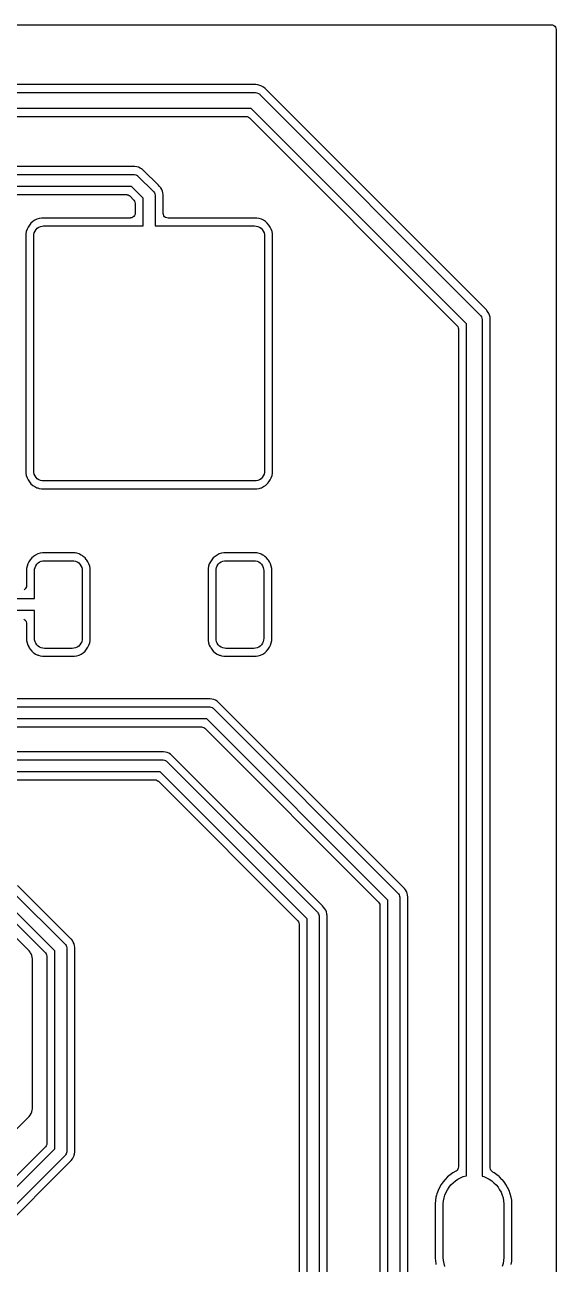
# Model space of a CAD drawing. Header units: millimetres. Extents: x 88 to 236, y -149 to -88.
# Drawn here: x 144.9 to 158.25, y -119.12 to -88.01 of the extents above; entities that cross this region are included whole.
import ezdxf

# ---------------------------------------------------------------- set-up
doc = ezdxf.new("R2010")
doc.units = ezdxf.units.MM
doc.layers.add('F.Cu', color=13, linetype='CONTINUOUS', true_color=0xc83434)

msp = doc.modelspace()

# ---------------------------------------------------------------- linework, layer by layer
at = {"layer": 'F.Cu', "linetype": 'CONTINUOUS'}
for p, q in [((87.8715, -88.01), (158.1235, -88.01)), ((158.1235, -88.01), (158.154338, -88.013896)), ((158.154338, -88.013896), (158.183237, -88.025338)), ((158.183237, -88.025338), (158.208384, -88.043608)), ((158.208384, -88.043608), (158.228197, -88.067557)), ((158.228197, -88.067557), (158.241431, -88.095682)), ((158.241431, -88.095682), (158.247255, -88.126214)), ((158.247255, -88.126214), (158.2475, -88.134)), ((158.2475, -88.134), (158.2475, -128.51)), ((150.69625, -89.5095), (134.752361, -89.5095)), ((150.696251, -89.5095), (150.69625, -89.5095)), ((150.704141, -89.510538), (150.696251, -89.5095)), ((150.748299, -89.516352), (150.704141, -89.510538)), ((150.748301, -89.516353), (150.748298, -89.516352)), ((150.748298, -89.516352), (150.748299, -89.516352)), ((150.799013, -89.529941), (150.748301, -89.516353)), ((150.799015, -89.529942), (150.799013, -89.529941)), ((150.799022, -89.529944), (150.799015, -89.529942)), ((150.847513, -89.55003), (150.799022, -89.529944)), ((150.847521, -89.550034), (150.847513, -89.55003)), ((150.862672, -89.558782), (150.847521, -89.550034)), ((150.892983, -89.576282), (150.862672, -89.558782)), ((150.934635, -89.608242), (150.892983, -89.576282)), ((134.618106, -89.71), (150.67, -89.71)), ((150.67, -89.71), (150.689603, -89.710963)), ((150.689603, -89.710963), (150.728057, -89.718612)), ((150.728057, -89.718612), (150.764279, -89.733616)), ((150.764279, -89.733616), (150.796879, -89.755398)), ((150.796879, -89.755398), (150.811421, -89.768579)), ((150.811421, -89.768579), (156.331421, -95.288579)), ((150.93464, -89.608246), (150.934635, -89.608242)), ((156.49175, -95.165356), (150.93464, -89.608246)), ((150.587158, -90.11), (134.797927, -90.11)), ((155.99, -95.512842), (150.587158, -90.11)), ((135.1295, -90.3105), (150.452745, -90.3105)), ((150.452745, -90.3105), (150.483583, -90.314396)), ((150.483583, -90.314396), (150.512482, -90.325838)), ((150.512482, -90.325838), (150.537629, -90.344108)), ((150.537629, -90.344108), (150.540426, -90.346819)), ((150.540426, -90.346819), (155.753181, -95.559574)), ((147.662973, -91.5695), (137.527027, -91.5695)), ((147.662974, -91.5695), (147.662973, -91.5695)), ((147.708522, -91.575496), (147.662974, -91.5695)), ((147.708525, -91.575496), (147.708522, -91.575496)), ((147.708526, -91.575497), (147.708525, -91.575496)), ((147.752906, -91.587389), (147.708526, -91.575497)), ((147.795355, -91.604972), (147.752906, -91.587389)), ((147.824478, -91.621785), (147.795355, -91.604972)), ((147.835131, -91.627936), (147.824478, -91.621785)), ((147.835145, -91.627944), (147.835131, -91.627936)), ((147.871597, -91.655915), (147.835145, -91.627944)), ((147.871599, -91.655917), (147.871597, -91.655915)), ((148.251598, -92.035916), (147.871599, -91.655917)), ((137.55, -91.77), (147.64, -91.77)), ((147.577868, -92.07), (137.612132, -92.07)), ((147.87, -92.362132), (147.577868, -92.07)), ((147.64, -91.77), (147.654703, -91.770722)), ((147.654703, -91.770722), (147.683543, -91.776459)), ((147.683543, -91.776459), (147.71071, -91.787712)), ((147.71071, -91.787712), (147.732214, -91.80208)), ((147.732214, -91.80208), (147.735159, -91.804048)), ((147.735159, -91.804048), (147.746066, -91.813934)), ((147.746066, -91.813934), (148.126066, -92.193934)), ((148.284079, -92.068396), (148.251598, -92.035916)), ((148.28408, -92.068397), (148.284079, -92.068396)), ((148.284083, -92.068401), (148.28408, -92.068397)), ((148.284085, -92.068403), (148.284083, -92.068401)), ((148.312055, -92.104855), (148.284085, -92.068403)), ((137.746543, -92.2705), (147.443456, -92.2705)), ((147.443456, -92.2705), (147.453119, -92.27172)), ((147.453119, -92.27172), (147.462854, -92.272027)), ((147.462854, -92.272027), (147.46848, -92.273661)), ((147.46848, -92.273661), (147.474294, -92.274396)), ((147.474294, -92.274396), (147.483346, -92.27798)), ((147.483346, -92.27798), (147.492702, -92.280698)), ((147.492702, -92.280698), (147.497747, -92.283681)), ((147.497747, -92.283681), (147.503193, -92.285838)), ((147.503193, -92.285838), (147.511073, -92.291563)), ((147.511073, -92.291563), (147.519456, -92.296521)), ((147.519456, -92.296521), (147.526759, -92.302959)), ((147.526759, -92.302959), (147.52834, -92.304108)), ((147.52834, -92.304108), (147.531137, -92.306819)), ((147.531137, -92.306819), (147.633181, -92.408863)), ((147.87, -93.06), (147.87, -92.362132)), ((148.126066, -92.193934), (148.135952, -92.204841)), ((148.135952, -92.204841), (148.152288, -92.22929)), ((148.152288, -92.22929), (148.163541, -92.256457)), ((148.163541, -92.256457), (148.169278, -92.285297)), ((148.169278, -92.285297), (148.17, -92.3)), ((148.17, -92.3), (148.17, -93.06)), ((148.335028, -92.144645), (148.312055, -92.104855)), ((148.352611, -92.187094), (148.335028, -92.144645)), ((148.364503, -92.231474), (148.352611, -92.187094)), ((148.364503, -92.231477), (148.364503, -92.231474)), ((148.3705, -92.277026), (148.364503, -92.231477)), ((148.3705, -92.7355), (148.3705, -92.277026)), ((147.633181, -92.408863), (147.652232, -92.433423)), ((147.652232, -92.433423), (147.664576, -92.461949)), ((147.664576, -92.461949), (147.669439, -92.492649)), ((147.669439, -92.492649), (147.6695, -92.496544)), ((147.6695, -92.496544), (147.6695, -92.7355)), ((145.050732, -92.990736), (145.011034, -93.036131)), ((145.050736, -92.990732), (145.050732, -92.990736)), ((145.096131, -92.951034), (145.050736, -92.990732)), ((145.146427, -92.91773), (145.096131, -92.951034)), ((145.200706, -92.891431), (145.146427, -92.91773)), ((145.200716, -92.891427), (145.200706, -92.891431)), ((145.258001, -92.872603), (145.200716, -92.891427)), ((145.258002, -92.872602), (145.258001, -92.872603)), ((145.317307, -92.861576), (145.258002, -92.872602)), ((145.352778, -92.8595), (145.317307, -92.861576)), ((147.5455, -92.8595), (145.352778, -92.8595)), ((147.553286, -92.859255), (147.5455, -92.8595)), ((147.583818, -92.853431), (147.553286, -92.859255)), ((147.611943, -92.840197), (147.583818, -92.853431)), ((147.635892, -92.820384), (147.611943, -92.840197)), ((147.654162, -92.795237), (147.635892, -92.820384)), ((147.665604, -92.766338), (147.654162, -92.795237)), ((147.6695, -92.7355), (147.665604, -92.766338)), ((148.370745, -92.743286), (148.3705, -92.7355)), ((148.376569, -92.773818), (148.370745, -92.743286)), ((148.389803, -92.801943), (148.376569, -92.773818)), ((148.409616, -92.825892), (148.389803, -92.801943)), ((148.434763, -92.844162), (148.409616, -92.825892)), ((148.463662, -92.855604), (148.434763, -92.844162)), ((148.4945, -92.8595), (148.463662, -92.855604)), ((150.68722, -92.8595), (148.4945, -92.8595)), ((150.687221, -92.8595), (150.68722, -92.8595)), ((150.722692, -92.861576), (150.687221, -92.8595)), ((150.781997, -92.872602), (150.722692, -92.861576)), ((150.781998, -92.872603), (150.781997, -92.872602)), ((150.839283, -92.891427), (150.781998, -92.872603)), ((150.839293, -92.891431), (150.839283, -92.891427)), ((150.839295, -92.891432), (150.839293, -92.891431)), ((150.893574, -92.917731), (150.839295, -92.891432)), ((150.943863, -92.95103), (150.893574, -92.917731)), ((150.943866, -92.951032), (150.943863, -92.95103)), ((150.943868, -92.951034), (150.943866, -92.951032)), ((150.989263, -92.990732), (150.943868, -92.951034)), ((150.989267, -92.990736), (150.989263, -92.990732)), ((151.028965, -93.036131), (150.989267, -92.990736)), ((144.921576, -93.257307), (144.9195, -93.292778)), ((144.9195, -93.292778), (144.9195, -99.227221)), ((144.932602, -93.198002), (144.921576, -93.257307)), ((144.932603, -93.198001), (144.932602, -93.198002)), ((144.951427, -93.140716), (144.932603, -93.198001)), ((144.951431, -93.140706), (144.951427, -93.140716)), ((144.97773, -93.086427), (144.951431, -93.140706)), ((145.011034, -93.036131), (144.97773, -93.086427)), ((145.12, -93.309997), (145.123078, -93.270889)), ((145.120001, -99.210002), (145.12, -93.309997)), ((145.123078, -93.270889), (145.134029, -93.227428)), ((145.134029, -93.227428), (145.152564, -93.186621)), ((145.152564, -93.186621), (145.178088, -93.14978)), ((145.178088, -93.14978), (145.20978, -93.118088)), ((145.20978, -93.118088), (145.246621, -93.092564)), ((145.246621, -93.092564), (145.287428, -93.074029)), ((145.287428, -93.074029), (145.330889, -93.063078)), ((145.330889, -93.063078), (145.369998, -93.060001)), ((145.369998, -93.060001), (147.87, -93.06)), ((148.17, -93.06), (150.670003, -93.06)), ((150.670003, -93.06), (150.709111, -93.063078)), ((150.709111, -93.063078), (150.752572, -93.074029)), ((150.752572, -93.074029), (150.793379, -93.092564)), ((150.793379, -93.092564), (150.83022, -93.118088)), ((150.83022, -93.118088), (150.861912, -93.14978)), ((150.861912, -93.14978), (150.887436, -93.186621)), ((150.887436, -93.186621), (150.905971, -93.227428)), ((150.905971, -93.227428), (150.916922, -93.270889)), ((150.916922, -93.270889), (150.919999, -93.309998)), ((150.919999, -93.309998), (150.92, -99.210003)), ((151.02897, -93.036137), (151.028965, -93.036131)), ((151.062269, -93.086426), (151.02897, -93.036137)), ((151.088568, -93.140705), (151.062269, -93.086426)), ((151.107398, -93.198005), (151.088568, -93.140705)), ((151.118423, -93.257303), (151.107398, -93.198005)), ((151.1205, -93.29278), (151.118423, -93.257303)), ((151.1205, -99.22722), (151.1205, -93.29278)), ((156.491753, -95.16536), (156.49175, -95.165356)), ((156.491758, -95.165365), (156.491753, -95.16536)), ((156.504991, -95.182611), (156.491758, -95.165365)), ((156.523718, -95.207017), (156.504991, -95.182611)), ((156.331421, -95.288579), (156.344602, -95.303121)), ((156.344602, -95.303121), (156.366384, -95.335721)), ((156.366384, -95.335721), (156.381388, -95.371943)), ((156.381388, -95.371943), (156.389037, -95.410397)), ((156.389037, -95.410397), (156.39, -95.43)), ((156.39, -95.43), (156.39, -116.908276)), ((156.537819, -95.23144), (156.523718, -95.207017)), ((156.549964, -95.252475), (156.537819, -95.23144)), ((156.549966, -95.25248), (156.549964, -95.252475)), ((156.549968, -95.252483), (156.549966, -95.25248)), ((156.570059, -95.300987), (156.549968, -95.252483)), ((156.583647, -95.351699), (156.570059, -95.300987)), ((156.5905, -95.40375), (156.583647, -95.351699)), ((156.5905, -116.696321), (156.5905, -95.40375)), ((155.753181, -95.559574), (155.772232, -95.584134)), ((155.772232, -95.584134), (155.784576, -95.61266)), ((155.784576, -95.61266), (155.789439, -95.64336)), ((155.789439, -95.64336), (155.7895, -95.647255)), ((155.7895, -95.647255), (155.7895, -116.673306)), ((155.99, -116.896756), (155.99, -95.512842)), ((144.9195, -99.227221), (144.921576, -99.262692)), ((145.123078, -99.249111), (145.120001, -99.210002)), ((150.92, -99.210003), (150.916922, -99.249111)), ((151.118423, -99.262697), (151.1205, -99.22722)), ((144.921576, -99.262692), (144.932602, -99.321997)), ((144.932602, -99.321997), (144.932603, -99.321998)), ((144.932603, -99.321998), (144.951427, -99.379283)), ((144.951427, -99.379283), (144.951431, -99.379293)), ((144.951431, -99.379293), (144.951432, -99.379295)), ((144.951432, -99.379295), (144.977731, -99.433574)), ((144.977731, -99.433574), (145.01103, -99.483863)), ((145.01103, -99.483863), (145.011032, -99.483866)), ((145.011032, -99.483866), (145.011034, -99.483868)), ((145.011034, -99.483868), (145.050732, -99.529263)), ((145.050732, -99.529263), (145.050736, -99.529267)), ((145.050736, -99.529267), (145.096131, -99.568965)), ((145.134029, -99.292572), (145.123078, -99.249111)), ((145.152564, -99.333379), (145.134029, -99.292572)), ((145.178088, -99.37022), (145.152564, -99.333379)), ((145.20978, -99.401912), (145.178088, -99.37022)), ((145.246621, -99.427436), (145.20978, -99.401912)), ((145.287428, -99.445971), (145.246621, -99.427436)), ((145.330889, -99.456922), (145.287428, -99.445971)), ((145.369997, -99.46), (145.330889, -99.456922)), ((150.670002, -99.459999), (145.369997, -99.46)), ((150.709111, -99.456922), (150.670002, -99.459999)), ((150.752572, -99.445971), (150.709111, -99.456922)), ((150.793379, -99.427436), (150.752572, -99.445971)), ((150.83022, -99.401912), (150.793379, -99.427436)), ((150.861912, -99.37022), (150.83022, -99.401912)), ((150.887436, -99.333379), (150.861912, -99.37022)), ((150.905971, -99.292572), (150.887436, -99.333379)), ((150.916922, -99.249111), (150.905971, -99.292572)), ((150.943863, -99.56897), (150.976293, -99.540609)), ((150.976293, -99.540609), (150.989263, -99.529267)), ((150.989263, -99.529267), (150.989267, -99.529263)), ((150.989267, -99.529263), (151.000609, -99.516293)), ((151.000609, -99.516293), (151.02897, -99.483863)), ((151.02897, -99.483863), (151.062269, -99.433574)), ((151.062269, -99.433574), (151.088568, -99.379295)), ((151.088568, -99.379295), (151.107398, -99.321995)), ((151.107398, -99.321995), (151.118423, -99.262697)), ((145.096131, -99.568965), (145.096137, -99.56897)), ((145.096137, -99.56897), (145.146426, -99.602269)), ((145.146426, -99.602269), (145.200705, -99.628568)), ((145.200705, -99.628568), (145.20071, -99.628569)), ((145.20071, -99.628569), (145.200716, -99.628572)), ((145.200716, -99.628572), (145.220357, -99.635026)), ((145.220357, -99.635026), (145.258005, -99.647398)), ((145.258005, -99.647398), (145.317303, -99.658423)), ((145.317303, -99.658423), (145.35278, -99.6605)), ((145.35278, -99.6605), (150.68722, -99.6605)), ((150.68722, -99.6605), (150.722697, -99.658423)), ((150.722697, -99.658423), (150.781995, -99.647398)), ((150.781995, -99.647398), (150.836257, -99.629566)), ((150.836257, -99.629566), (150.839283, -99.628572)), ((150.839283, -99.628571), (150.839295, -99.628568)), ((150.839283, -99.628572), (150.839283, -99.628571)), ((150.839295, -99.628568), (150.893574, -99.602269)), ((150.893574, -99.602269), (150.943863, -99.56897)), ((145.070736, -101.390736), (145.03103, -101.436137)), ((145.116137, -101.35103), (145.070736, -101.390736)), ((145.116145, -101.351024), (145.116137, -101.35103)), ((145.166431, -101.317729), (145.116145, -101.351024)), ((145.166433, -101.317728), (145.166431, -101.317729)), ((145.220708, -101.291431), (145.166433, -101.317728)), ((145.220718, -101.291427), (145.220708, -101.291431)), ((145.278002, -101.272603), (145.220718, -101.291427)), ((145.278013, -101.272601), (145.278002, -101.272603)), ((145.281044, -101.272037), (145.278013, -101.272601)), ((145.337299, -101.261577), (145.281044, -101.272037)), ((145.337311, -101.261576), (145.337299, -101.261577)), ((145.372776, -101.259501), (145.337311, -101.261576)), ((145.372786, -101.2595), (145.372776, -101.259501)), ((146.107217, -101.2595), (145.372786, -101.2595)), ((146.142693, -101.261576), (146.107217, -101.2595)), ((146.142694, -101.261577), (146.14269, -101.261576)), ((146.14269, -101.261576), (146.142693, -101.261576)), ((146.164895, -101.265704), (146.142694, -101.261577)), ((146.201992, -101.272601), (146.164895, -101.265704)), ((146.201996, -101.272603), (146.201992, -101.272601)), ((146.259281, -101.291427), (146.201996, -101.272603)), ((146.259291, -101.291431), (146.259281, -101.291427)), ((146.273839, -101.29848), (146.259291, -101.291431)), ((146.313572, -101.317731), (146.273839, -101.29848)), ((146.3377, -101.333707), (146.313572, -101.317731)), ((146.363854, -101.351024), (146.3377, -101.333707)), ((146.363862, -101.35103), (146.363854, -101.351024)), ((146.409264, -101.390736), (146.363862, -101.35103)), ((146.440316, -101.426243), (146.409264, -101.390736)), ((149.630736, -101.390736), (149.59103, -101.436137)), ((149.676137, -101.35103), (149.630736, -101.390736)), ((149.676145, -101.351024), (149.676137, -101.35103)), ((149.726431, -101.317729), (149.676145, -101.351024)), ((149.726433, -101.317728), (149.726431, -101.317729)), ((149.780708, -101.291431), (149.726433, -101.317728)), ((149.780718, -101.291427), (149.780708, -101.291431)), ((149.838002, -101.272603), (149.780718, -101.291427)), ((149.838013, -101.272601), (149.838002, -101.272603)), ((149.841044, -101.272037), (149.838013, -101.272601)), ((149.897299, -101.261577), (149.841044, -101.272037)), ((149.897311, -101.261576), (149.897299, -101.261577)), ((149.932776, -101.259501), (149.897311, -101.261576)), ((149.932786, -101.2595), (149.932776, -101.259501)), ((150.667217, -101.2595), (149.932786, -101.2595)), ((150.702693, -101.261576), (150.667217, -101.2595)), ((150.702694, -101.261577), (150.70269, -101.261576)), ((150.70269, -101.261576), (150.702693, -101.261576)), ((150.724895, -101.265704), (150.702694, -101.261577)), ((150.761992, -101.272601), (150.724895, -101.265704)), ((150.761996, -101.272603), (150.761992, -101.272601)), ((150.819281, -101.291427), (150.761996, -101.272603)), ((150.819291, -101.291431), (150.819281, -101.291427)), ((150.833839, -101.29848), (150.819291, -101.291431)), ((150.873572, -101.317731), (150.833839, -101.29848)), ((150.8977, -101.333707), (150.873572, -101.317731)), ((150.923854, -101.351024), (150.8977, -101.333707)), ((150.923862, -101.35103), (150.923854, -101.351024)), ((150.969264, -101.390736), (150.923862, -101.35103)), ((151.000316, -101.426243), (150.969264, -101.390736)), ((144.941576, -101.65731), (144.9395, -101.692781)), ((144.9395, -101.692781), (144.9395, -102.0855)), ((144.952601, -101.598007), (144.941576, -101.65731)), ((144.952603, -101.598003), (144.952601, -101.598007)), ((144.971427, -101.540718), (144.952603, -101.598003)), ((144.971431, -101.540708), (144.971427, -101.540718)), ((144.997728, -101.486433), (144.971431, -101.540708)), ((144.997729, -101.486431), (144.997728, -101.486433)), ((145.031024, -101.436145), (144.997729, -101.486431)), ((145.03103, -101.436137), (145.031024, -101.436145)), ((145.14, -101.71), (145.143078, -101.670891)), ((145.14, -102.41), (145.14, -101.71)), ((145.143078, -101.670891), (145.154029, -101.62743)), ((145.154029, -101.62743), (145.172565, -101.586623)), ((145.172565, -101.586623), (145.198089, -101.549781)), ((145.198089, -101.549781), (145.229781, -101.518089)), ((145.229781, -101.518089), (145.266623, -101.492565)), ((145.266623, -101.492565), (145.30743, -101.474029)), ((145.30743, -101.474029), (145.350891, -101.463078)), ((145.350891, -101.463078), (145.39, -101.46)), ((145.39, -101.46), (146.09, -101.46)), ((146.09, -101.46), (146.129109, -101.463078)), ((146.129109, -101.463078), (146.17257, -101.474029)), ((146.17257, -101.474029), (146.213377, -101.492565)), ((146.213377, -101.492565), (146.250219, -101.518089)), ((146.250219, -101.518089), (146.281911, -101.549781)), ((146.281911, -101.549781), (146.307435, -101.586623)), ((146.307435, -101.586623), (146.325971, -101.62743)), ((146.325971, -101.62743), (146.336922, -101.670891)), ((146.336922, -101.670891), (146.34, -101.71)), ((146.34, -101.71), (146.34, -103.41)), ((146.448969, -101.436137), (146.440316, -101.426243)), ((146.448975, -101.436145), (146.448969, -101.436137)), ((146.457967, -101.449727), (146.448975, -101.436145)), ((146.482269, -101.486428), (146.457967, -101.449727)), ((146.508568, -101.540707), (146.482269, -101.486428)), ((146.527398, -101.598007), (146.508568, -101.540707)), ((146.538423, -101.657306), (146.527398, -101.598007)), ((146.540499, -101.692781), (146.538423, -101.657306)), ((146.540499, -101.692784), (146.540499, -101.692781)), ((146.5405, -103.427217), (146.540499, -101.692784)), ((149.501576, -101.65731), (149.4995, -101.692781)), ((149.4995, -101.692781), (149.4995, -103.427213)), ((149.512601, -101.598007), (149.501576, -101.65731)), ((149.512603, -101.598003), (149.512601, -101.598007)), ((149.531427, -101.540718), (149.512603, -101.598003)), ((149.531431, -101.540708), (149.531427, -101.540718)), ((149.557728, -101.486433), (149.531431, -101.540708)), ((149.557729, -101.486431), (149.557728, -101.486433)), ((149.591024, -101.436145), (149.557729, -101.486431)), ((149.59103, -101.436137), (149.591024, -101.436145)), ((149.7, -101.71), (149.703078, -101.670891)), ((149.7, -103.41), (149.7, -101.71)), ((149.703078, -101.670891), (149.714029, -101.62743)), ((149.714029, -101.62743), (149.732565, -101.586623)), ((149.732565, -101.586623), (149.758089, -101.549781)), ((149.758089, -101.549781), (149.789781, -101.518089)), ((149.789781, -101.518089), (149.826623, -101.492565)), ((149.826623, -101.492565), (149.86743, -101.474029)), ((149.86743, -101.474029), (149.910891, -101.463078)), ((149.910891, -101.463078), (149.95, -101.46)), ((149.95, -101.46), (150.65, -101.46)), ((150.65, -101.46), (150.689109, -101.463078)), ((150.689109, -101.463078), (150.73257, -101.474029)), ((150.73257, -101.474029), (150.773377, -101.492565)), ((150.773377, -101.492565), (150.810219, -101.518089)), ((150.810219, -101.518089), (150.841911, -101.549781)), ((150.841911, -101.549781), (150.867435, -101.586623)), ((150.867435, -101.586623), (150.885971, -101.62743)), ((150.885971, -101.62743), (150.896922, -101.670891)), ((150.896922, -101.670891), (150.9, -101.71)), ((150.9, -101.71), (150.9, -103.41)), ((151.008969, -101.436137), (151.000316, -101.426243)), ((151.008975, -101.436145), (151.008969, -101.436137)), ((151.017967, -101.449727), (151.008975, -101.436145)), ((151.042269, -101.486428), (151.017967, -101.449727)), ((151.068568, -101.540707), (151.042269, -101.486428)), ((151.087398, -101.598007), (151.068568, -101.540707)), ((151.098423, -101.657306), (151.087398, -101.598007)), ((151.100499, -101.692784), (151.098423, -101.657306)), ((151.1005, -103.427217), (151.100499, -101.692784)), ((144.905892, -102.170384), (144.881943, -102.190197)), ((144.924162, -102.145237), (144.905892, -102.170384)), ((144.935604, -102.116338), (144.924162, -102.145237)), ((144.9395, -102.0855), (144.935604, -102.116338)), ((144.012132, -102.41), (145.14, -102.41)), ((145.14, -102.71), (143.95, -102.71)), ((144.875238, -102.925838), (144.900385, -102.944108)), ((144.900385, -102.944108), (144.920198, -102.968057)), ((145.14, -103.41), (145.14, -102.71)), ((144.920198, -102.968057), (144.933432, -102.996182)), ((144.933432, -102.996182), (144.939256, -103.026714)), ((144.939256, -103.026714), (144.939501, -103.0345)), ((144.939501, -103.0345), (144.939501, -103.427223)), ((144.939501, -103.427223), (144.941576, -103.462688)), ((144.941576, -103.462688), (144.941577, -103.4627)), ((144.941577, -103.4627), (144.952603, -103.521997)), ((144.952603, -103.521997), (144.971427, -103.579281)), ((144.971427, -103.579281), (144.971431, -103.579291)), ((144.971431, -103.579291), (144.994131, -103.626143)), ((145.143078, -103.449109), (145.14, -103.41)), ((145.154029, -103.49257), (145.143078, -103.449109)), ((145.172565, -103.533377), (145.154029, -103.49257)), ((145.198089, -103.570219), (145.172565, -103.533377)), ((145.229781, -103.601911), (145.198089, -103.570219)), ((146.281911, -103.570219), (146.250219, -103.601911)), ((146.307435, -103.533377), (146.281911, -103.570219)), ((146.325971, -103.49257), (146.307435, -103.533377)), ((146.336922, -103.449109), (146.325971, -103.49257)), ((146.34, -103.41), (146.336922, -103.449109)), ((146.482269, -103.633572), (146.508568, -103.579293)), ((146.508568, -103.579293), (146.527398, -103.521993)), ((146.527398, -103.521993), (146.538423, -103.462694)), ((146.538423, -103.462694), (146.5405, -103.427217)), ((149.4995, -103.427213), (149.499501, -103.427223)), ((149.499501, -103.427223), (149.501576, -103.462688)), ((149.501576, -103.462688), (149.501577, -103.4627)), ((149.501577, -103.4627), (149.512603, -103.521997)), ((149.512603, -103.521997), (149.531427, -103.579281)), ((149.531427, -103.579281), (149.531431, -103.579291)), ((149.531431, -103.579291), (149.554131, -103.626143)), ((149.703078, -103.449109), (149.7, -103.41)), ((149.714029, -103.49257), (149.703078, -103.449109)), ((149.732565, -103.533377), (149.714029, -103.49257)), ((149.758089, -103.570219), (149.732565, -103.533377)), ((149.789781, -103.601911), (149.758089, -103.570219)), ((150.841911, -103.570219), (150.810219, -103.601911)), ((150.867435, -103.533377), (150.841911, -103.570219)), ((150.885971, -103.49257), (150.867435, -103.533377)), ((150.896922, -103.449109), (150.885971, -103.49257)), ((150.9, -103.41), (150.896922, -103.449109)), ((151.042269, -103.633572), (151.068568, -103.579293)), ((151.068568, -103.579293), (151.087398, -103.521993)), ((151.087398, -103.521993), (151.098423, -103.462694)), ((151.098423, -103.462694), (151.1005, -103.427217)), ((144.994131, -103.626143), (144.997731, -103.633572)), ((144.997731, -103.633572), (145.006055, -103.646143)), ((145.006055, -103.646143), (145.031024, -103.683854)), ((145.031024, -103.683854), (145.03103, -103.683862)), ((145.03103, -103.683862), (145.070736, -103.729264)), ((145.070736, -103.729264), (145.116137, -103.768969)), ((145.116137, -103.768969), (145.116145, -103.768975)), ((145.116145, -103.768975), (145.129727, -103.777967)), ((145.129727, -103.777967), (145.166428, -103.802269)), ((145.166428, -103.802269), (145.220707, -103.828568)), ((145.220707, -103.828568), (145.220712, -103.828569)), ((145.220712, -103.828569), (145.220718, -103.828572)), ((145.220718, -103.828572), (145.241325, -103.835343)), ((145.266623, -103.627435), (145.229781, -103.601911)), ((145.241325, -103.835343), (145.278007, -103.847398)), ((145.30743, -103.645971), (145.266623, -103.627435)), ((145.278007, -103.847398), (145.337306, -103.858423)), ((145.350891, -103.656922), (145.30743, -103.645971)), ((145.337306, -103.858423), (145.372783, -103.8605)), ((145.39, -103.66), (145.350891, -103.656922)), ((145.372783, -103.8605), (146.107216, -103.860499)), ((146.09, -103.66), (145.39, -103.66)), ((146.129109, -103.656922), (146.09, -103.66)), ((146.107216, -103.860499), (146.142694, -103.858423)), ((146.17257, -103.645971), (146.129109, -103.656922)), ((146.142694, -103.858423), (146.142698, -103.858422)), ((146.142698, -103.858422), (146.1427, -103.858422)), ((146.1427, -103.858422), (146.147693, -103.857493)), ((146.147693, -103.857493), (146.201993, -103.847398)), ((146.213377, -103.627435), (146.17257, -103.645971)), ((146.201993, -103.847398), (146.259293, -103.828568)), ((146.250219, -103.601911), (146.213377, -103.627435)), ((146.259293, -103.828568), (146.313572, -103.802269)), ((146.313572, -103.802269), (146.363862, -103.76897)), ((146.363862, -103.76897), (146.409264, -103.729264)), ((146.409264, -103.729264), (146.44897, -103.683862)), ((146.44897, -103.683862), (146.482269, -103.633572)), ((149.554131, -103.626143), (149.557731, -103.633572)), ((149.557731, -103.633572), (149.566055, -103.646143)), ((149.566055, -103.646143), (149.591024, -103.683854)), ((149.591024, -103.683854), (149.59103, -103.683862)), ((149.59103, -103.683862), (149.630736, -103.729264)), ((149.630736, -103.729264), (149.676137, -103.768969)), ((149.676137, -103.768969), (149.676145, -103.768975)), ((149.676145, -103.768975), (149.689727, -103.777967)), ((149.689727, -103.777967), (149.726428, -103.802269)), ((149.726428, -103.802269), (149.780707, -103.828568)), ((149.780707, -103.828568), (149.780712, -103.828569)), ((149.780712, -103.828569), (149.780718, -103.828572)), ((149.780718, -103.828572), (149.801325, -103.835343)), ((149.826623, -103.627435), (149.789781, -103.601911)), ((149.801325, -103.835343), (149.838007, -103.847398)), ((149.86743, -103.645971), (149.826623, -103.627435)), ((149.838007, -103.847398), (149.897306, -103.858423)), ((149.910891, -103.656922), (149.86743, -103.645971)), ((149.897306, -103.858423), (149.932783, -103.8605)), ((149.95, -103.66), (149.910891, -103.656922)), ((149.932783, -103.8605), (150.667216, -103.860499)), ((150.65, -103.66), (149.95, -103.66)), ((150.689109, -103.656922), (150.65, -103.66)), ((150.667216, -103.860499), (150.702694, -103.858423)), ((150.73257, -103.645971), (150.689109, -103.656922)), ((150.702694, -103.858423), (150.702698, -103.858422)), ((150.702698, -103.858422), (150.7027, -103.858422)), ((150.7027, -103.858422), (150.707693, -103.857493)), ((150.707693, -103.857493), (150.761993, -103.847398)), ((150.773377, -103.627435), (150.73257, -103.645971)), ((150.761993, -103.847398), (150.819293, -103.828568)), ((150.810219, -103.601911), (150.773377, -103.627435)), ((150.819293, -103.828568), (150.873572, -103.802269)), ((150.873572, -103.802269), (150.923862, -103.76897)), ((150.923862, -103.76897), (150.969264, -103.729264)), ((150.969264, -103.729264), (151.00897, -103.683862)), ((151.00897, -103.683862), (151.042269, -103.633572)), ((142.912132, -105.13), (149.53, -105.13)), ((149.552973, -104.9295), (143.046544, -104.9295)), ((149.53, -105.13), (149.544703, -105.130722)), ((149.544703, -105.130722), (149.573543, -105.136459)), ((149.552974, -104.9295), (149.552973, -104.9295)), ((149.598522, -104.935496), (149.552974, -104.9295)), ((149.573543, -105.136459), (149.60071, -105.147712)), ((149.598525, -104.935496), (149.598522, -104.935496)), ((149.598526, -104.935497), (149.598525, -104.935496)), ((149.642906, -104.947389), (149.598526, -104.935497)), ((149.685355, -104.964972), (149.642906, -104.947389)), ((149.725145, -104.987944), (149.685355, -104.964972)), ((149.761597, -105.015915), (149.725145, -104.987944)), ((154.434085, -109.688403), (149.761597, -105.015915)), ((149.467868, -105.43), (142.85, -105.43)), ((154.02, -109.982132), (149.467868, -105.43)), ((149.60071, -105.147712), (149.614817, -105.157138)), ((149.614817, -105.157138), (149.625159, -105.164048)), ((149.625159, -105.164048), (149.636066, -105.173934)), ((149.636066, -105.173934), (154.276066, -109.813934)), ((142.872972, -105.6305), (149.333456, -105.6305)), ((149.333456, -105.6305), (149.364294, -105.634396)), ((149.364294, -105.634396), (149.393193, -105.645838)), ((149.393193, -105.645838), (149.41834, -105.664108)), ((149.41834, -105.664108), (149.421137, -105.666819)), ((149.421137, -105.666819), (153.783181, -110.028863)), ((148.382973, -106.2595), (140.266544, -106.2595)), ((148.382974, -106.2595), (148.382973, -106.2595)), ((148.428522, -106.265496), (148.382974, -106.2595)), ((148.428525, -106.265496), (148.428522, -106.265496)), ((148.428526, -106.265497), (148.428525, -106.265496)), ((148.472906, -106.277389), (148.428526, -106.265497)), ((148.515355, -106.294972), (148.472906, -106.277389)), ((148.555145, -106.317944), (148.515355, -106.294972)), ((148.591597, -106.345915), (148.555145, -106.317944)), ((148.591599, -106.345917), (148.591597, -106.345915)), ((152.371598, -110.125916), (148.591599, -106.345917)), ((140.132132, -106.46), (148.36, -106.46)), ((148.36, -106.46), (148.374703, -106.460722)), ((148.374703, -106.460722), (148.403543, -106.466459)), ((148.403543, -106.466459), (148.43071, -106.477712)), ((148.43071, -106.477712), (148.441529, -106.484941)), ((148.441529, -106.484941), (148.455159, -106.494048)), ((148.455159, -106.494048), (148.466066, -106.503934)), ((148.466066, -106.503934), (152.246066, -110.283934)), ((140.047027, -106.9605), (148.163456, -106.9605)), ((148.297868, -106.76), (140.07, -106.76)), ((148.163456, -106.9605), (148.194294, -106.964396)), ((148.194294, -106.964396), (148.223193, -106.975838)), ((148.223193, -106.975838), (148.24834, -106.994108)), ((148.24834, -106.994108), (148.251137, -106.996819)), ((148.251137, -106.996819), (151.753181, -110.498863)), ((151.99, -110.452132), (148.297868, -106.76)), ((144.591066, -109.768934), (145.906066, -111.083934)), ((146.029151, -110.92347), (144.716602, -109.61092)), ((154.462056, -109.724855), (154.434085, -109.688403)), ((154.483555, -109.762094), (154.462056, -109.724855)), ((154.483567, -109.762115), (154.483555, -109.762094)), ((154.483584, -109.762143), (154.483567, -109.762115)), ((154.485022, -109.764633), (154.483584, -109.762143)), ((154.485031, -109.764651), (154.485022, -109.764633)), ((154.495577, -109.790114), (154.485031, -109.764651)), ((154.502611, -109.807094), (154.495577, -109.790114)), ((154.514503, -109.851474), (154.502611, -109.807094)), ((145.65, -111.252132), (144.422868, -110.025)), ((153.783181, -110.028863), (153.802232, -110.053423)), ((153.802232, -110.053423), (153.814576, -110.081949)), ((153.814576, -110.081949), (153.819439, -110.112649)), ((153.819439, -110.112649), (153.8195, -110.116544)), ((153.8195, -110.116544), (153.8195, -129.002973)), ((154.02, -128.98), (154.02, -109.982132)), ((154.276066, -109.813934), (154.285952, -109.824841)), ((154.285952, -109.824841), (154.302288, -109.84929)), ((154.302288, -109.84929), (154.313541, -109.876457)), ((154.313541, -109.876457), (154.319278, -109.905297)), ((154.319278, -109.905297), (154.32, -109.92)), ((154.32, -109.92), (154.32, -128.917868)), ((154.514503, -109.851477), (154.514503, -109.851474)), ((154.5205, -109.897026), (154.514503, -109.851477)), ((154.5205, -128.783456), (154.5205, -109.897026)), ((144.376137, -110.261819), (145.413181, -111.298862)), ((152.246066, -110.283934), (152.255952, -110.294841)), ((152.255952, -110.294841), (152.272288, -110.31929)), ((152.272288, -110.31929), (152.283541, -110.346457)), ((152.283541, -110.346457), (152.289278, -110.375297)), ((152.289278, -110.375297), (152.29, -110.39)), ((152.29, -110.39), (152.29, -129.187868)), ((152.404079, -110.158396), (152.371598, -110.125916)), ((152.40408, -110.158397), (152.404079, -110.158396)), ((152.404083, -110.158401), (152.40408, -110.158397)), ((152.404085, -110.158403), (152.404083, -110.158401)), ((152.432055, -110.194855), (152.404085, -110.158403)), ((152.455028, -110.234645), (152.432055, -110.194855)), ((152.472611, -110.277094), (152.455028, -110.234645)), ((152.484503, -110.321474), (152.472611, -110.277094)), ((152.487115, -110.341316), (152.484503, -110.321474)), ((152.4905, -110.367026), (152.487115, -110.341316)), ((152.4905, -129.053456), (152.4905, -110.367026)), ((151.753181, -110.498863), (151.772232, -110.523423)), ((151.772232, -110.523423), (151.784576, -110.551949)), ((151.784576, -110.551949), (151.789439, -110.582649)), ((151.789439, -110.582649), (151.7895, -110.586544)), ((151.7895, -110.586544), (151.7895, -129.272973)), ((151.99, -129.25), (151.99, -110.452132)), ((145.004078, -111.248395), (144.636602, -110.88092)), ((146.02919, -110.923507), (146.029151, -110.92347)), ((146.064047, -110.958364), (146.02919, -110.923507)), ((146.064049, -110.958367), (146.064047, -110.958364)), ((146.064085, -110.958403), (146.064049, -110.958367)), ((146.066441, -110.961474), (146.064085, -110.958403)), ((146.092056, -110.994855), (146.066441, -110.961474)), ((146.112635, -111.0305), (146.092056, -110.994855)), ((146.115028, -111.034645), (146.112635, -111.0305)), ((146.132611, -111.077094), (146.115028, -111.034645)), ((145.004083, -111.248401), (145.004078, -111.248395)), ((145.004086, -111.248404), (145.004083, -111.248401)), ((145.032056, -111.284855), (145.004086, -111.248404)), ((145.032059, -111.28486), (145.032056, -111.284855)), ((145.032063, -111.284866), (145.032059, -111.28486)), ((145.042475, -111.302902), (145.032063, -111.284866)), ((145.042477, -111.302906), (145.042475, -111.302902)), ((145.055028, -111.324645), (145.042477, -111.302906)), ((145.072611, -111.367094), (145.055028, -111.324645)), ((145.413181, -111.298862), (145.432232, -111.323422)), ((145.432232, -111.323422), (145.444576, -111.351948)), ((145.444576, -111.351948), (145.449439, -111.382648)), ((145.65, -116.217868), (145.65, -111.252132)), ((145.906066, -111.083934), (145.915952, -111.094841)), ((145.915952, -111.094841), (145.932288, -111.11929)), ((145.932288, -111.11929), (145.943541, -111.146457)), ((145.943541, -111.146457), (145.949278, -111.175297)), ((145.949278, -111.175297), (145.95, -111.19)), ((145.95, -111.19), (145.95, -116.28)), ((146.144503, -111.121474), (146.132611, -111.077094)), ((146.1505, -111.167027), (146.144503, -111.121474)), ((146.1505, -116.302973), (146.1505, -111.167027)), ((145.084503, -111.411474), (145.072611, -111.367094)), ((145.0905, -111.457027), (145.084503, -111.411474)), ((145.0905, -115.202973), (145.0905, -111.457027)), ((145.449439, -111.382648), (145.4495, -111.386543)), ((145.4495, -111.386543), (145.4495, -116.083456)), ((145.004086, -115.411596), (145.032056, -115.375145)), ((145.032056, -115.375145), (145.055028, -115.335355)), ((145.055028, -115.335355), (145.072611, -115.292906)), ((145.072611, -115.292906), (145.084503, -115.248525)), ((145.084503, -115.248525), (145.088844, -115.215555)), ((145.088844, -115.215555), (145.0905, -115.202973)), ((141.391597, -119.024085), (145.004086, -115.411596)), ((145.413181, -116.171137), (142.086137, -119.498181)), ((142.132868, -119.735), (145.65, -116.217868)), ((145.415892, -116.16834), (145.413181, -116.171137)), ((145.434162, -116.143193), (145.415892, -116.16834)), ((145.445604, -116.114294), (145.434162, -116.143193)), ((145.4495, -116.083456), (145.445604, -116.114294)), ((145.943542, -116.323542), (145.932289, -116.350709)), ((145.949278, -116.294703), (145.943542, -116.323542)), ((145.95, -116.28), (145.949278, -116.294703)), ((146.144503, -116.348526), (146.1505, -116.302973)), ((145.906066, -116.386066), (142.344037, -119.948095)), ((142.551962, -120.023718), (146.064086, -116.511596)), ((145.915952, -116.375159), (145.906066, -116.386066)), ((145.932289, -116.350709), (145.915952, -116.375159)), ((146.064086, -116.511596), (146.092056, -116.475145)), ((146.092056, -116.475145), (146.115028, -116.435355)), ((146.115028, -116.435355), (146.132611, -116.392906)), ((146.132611, -116.392906), (146.137314, -116.375355)), ((146.137314, -116.375355), (146.144503, -116.348526)), ((155.517076, -116.927498), (155.457498, -116.987076)), ((155.5171, -116.927476), (155.517076, -116.927498)), ((155.581673, -116.873292), (155.5171, -116.927476)), ((155.581676, -116.87329), (155.581673, -116.873292)), ((155.650725, -116.824941), (155.581676, -116.87329)), ((155.650742, -116.824931), (155.650725, -116.824941)), ((155.650743, -116.82493), (155.650742, -116.824931)), ((155.723757, -116.782775), (155.650743, -116.82493)), ((155.723759, -116.782773), (155.723757, -116.782775)), ((155.726101, -116.781422), (155.723759, -116.782773)), ((155.731943, -116.778003), (155.726078, -116.781382)), ((155.726078, -116.781382), (155.726101, -116.781422)), ((155.755892, -116.75819), (155.731943, -116.778003)), ((155.774162, -116.733043), (155.755892, -116.75819)), ((155.785604, -116.704144), (155.774162, -116.733043)), ((155.776711, -116.983838), (155.84292, -116.948448)), ((155.7895, -116.673306), (155.785604, -116.704144)), ((155.84292, -116.948448), (155.912279, -116.919719)), ((155.912279, -116.919719), (155.98412, -116.897926)), ((155.98412, -116.897926), (155.99, -116.896756)), ((156.39, -116.908276), (156.427721, -116.919719)), ((156.427721, -116.919719), (156.49708, -116.948448)), ((156.49708, -116.948448), (156.563289, -116.983838)), ((156.590609, -116.701512), (156.5905, -116.696321)), ((156.595792, -116.73216), (156.590609, -116.701512)), ((156.608434, -116.760555), (156.595792, -116.73216)), ((156.627741, -116.784915), (156.608434, -116.760555)), ((156.652499, -116.803707), (156.627741, -116.784915)), ((156.68924, -116.82492), (156.652499, -116.803707)), ((156.689257, -116.82493), (156.68924, -116.82492)), ((156.689258, -116.824931), (156.689257, -116.82493)), ((156.689274, -116.824941), (156.689258, -116.824931)), ((156.758323, -116.87329), (156.689274, -116.824941)), ((156.758326, -116.873292), (156.758323, -116.87329)), ((156.811092, -116.917569), (156.758326, -116.873292)), ((156.822904, -116.92748), (156.811092, -116.917569)), ((156.822911, -116.927487), (156.822904, -116.92748)), ((156.822923, -116.927498), (156.822911, -116.927487)), ((156.882501, -116.987076), (156.822923, -116.927498)), ((155.277138, -117.270178), (155.248315, -117.349372)), ((155.277146, -117.270161), (155.277138, -117.270178)), ((155.312776, -117.193755), (155.277146, -117.270161)), ((155.354931, -117.120742), (155.312776, -117.193755)), ((155.354941, -117.120725), (155.354931, -117.120742)), ((155.40329, -117.051676), (155.354941, -117.120725)), ((155.403292, -117.051673), (155.40329, -117.051676)), ((155.457476, -116.9871), (155.403292, -117.051673)), ((155.457498, -116.987076), (155.457476, -116.9871)), ((155.478448, -117.31292), (155.513838, -117.246711)), ((155.513838, -117.246711), (155.555546, -117.18429)), ((155.555546, -117.18429), (155.603172, -117.126257)), ((155.603172, -117.126257), (155.656257, -117.073172)), ((155.656257, -117.073172), (155.71429, -117.025546)), ((155.71429, -117.025546), (155.776711, -116.983838)), ((156.563289, -116.983838), (156.62571, -117.025546)), ((156.62571, -117.025546), (156.683743, -117.073172)), ((156.683743, -117.073172), (156.736828, -117.126257)), ((156.736828, -117.126257), (156.784454, -117.18429)), ((156.784454, -117.18429), (156.826162, -117.246711)), ((156.826162, -117.246711), (156.861552, -117.31292)), ((156.882512, -116.987088), (156.882501, -116.987076)), ((156.88252, -116.987096), (156.882512, -116.987088)), ((156.896376, -117.003609), (156.88252, -116.987096)), ((156.936707, -117.051673), (156.896376, -117.003609)), ((156.936709, -117.051676), (156.936707, -117.051673)), ((156.936713, -117.051681), (156.936709, -117.051676)), ((156.954597, -117.077223), (156.936713, -117.051681)), ((156.985058, -117.120725), (156.954597, -117.077223)), ((156.985061, -117.12073), (156.985058, -117.120725)), ((156.98507, -117.120743), (156.985061, -117.12073)), ((157.027225, -117.193757), (156.98507, -117.120743)), ((157.062031, -117.268398), (157.027225, -117.193757)), ((157.062853, -117.270161), (157.062031, -117.268398)), ((157.062861, -117.270178), (157.062853, -117.270161)), ((157.091285, -117.348276), (157.062861, -117.270178)), ((155.211848, -117.513853), (155.2045, -117.597843)), ((155.226487, -117.430833), (155.211848, -117.513853)), ((155.226488, -117.430826), (155.226487, -117.430833)), ((155.240029, -117.380293), (155.226488, -117.430826)), ((155.248309, -117.349392), (155.240029, -117.380293)), ((155.24831, -117.349386), (155.248309, -117.349392)), ((155.248315, -117.349372), (155.24831, -117.349386)), ((155.405921, -117.602463), (155.41328, -117.527751)), ((155.41328, -117.527751), (155.427926, -117.45412)), ((155.427926, -117.45412), (155.449719, -117.382279)), ((155.449719, -117.382279), (155.478448, -117.31292)), ((156.861552, -117.31292), (156.890281, -117.382279)), ((156.890281, -117.382279), (156.912074, -117.45412)), ((156.912074, -117.45412), (156.92672, -117.527751)), ((156.92672, -117.527751), (156.934079, -117.602463)), ((157.091691, -117.349392), (157.091285, -117.348276)), ((157.113512, -117.430828), (157.091691, -117.349392)), ((157.128152, -117.513857), (157.113512, -117.430828)), ((157.1355, -117.597845), (157.128152, -117.513857)), ((155.2045, -117.597843), (155.2045, -118.957156)), ((155.405, -117.64), (155.405921, -117.602463)), ((155.405, -118.915), (155.405, -117.64)), ((156.934079, -117.602463), (156.935, -117.64)), ((156.935, -117.64), (156.935, -118.915)), ((157.1355, -118.957155), (157.1355, -117.597845)), ((155.2045, -118.957156), (155.211848, -119.041146)), ((155.211848, -119.041146), (155.220923, -119.092611)), ((155.220923, -119.092611), (155.226488, -119.124172)), ((155.405921, -118.952537), (155.405, -118.915)), ((155.41328, -119.027249), (155.405921, -118.952537)), ((155.427926, -119.10088), (155.41328, -119.027249)), ((155.449719, -119.172721), (155.427926, -119.10088)), ((156.912074, -119.10088), (156.890281, -119.172721)), ((156.92672, -119.027249), (156.912074, -119.10088)), ((156.934079, -118.952537), (156.92672, -119.027249)), ((156.935, -118.915), (156.934079, -118.952537)), ((157.113512, -119.124172), (157.128152, -119.041143)), ((157.128152, -119.041143), (157.1355, -118.957155))]:
    msp.add_line(p, q, dxfattribs=at)

doc.saveas('drawing.dxf')
